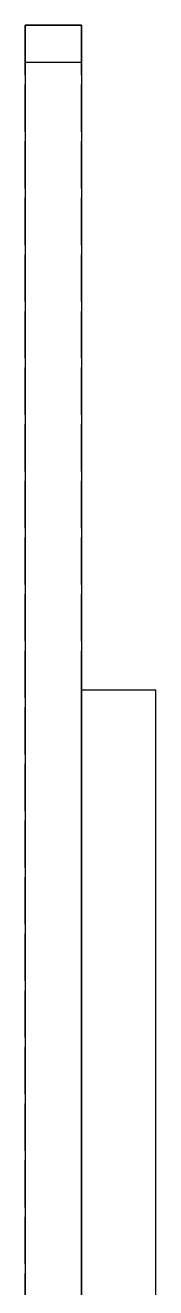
# Model space of a CAD drawing. Header units: millimetres. Extents: x -13 to 161, y -140 to 67.
# Drawn here: x 123.25 to 126.76, y -44.49 to -10.5 of the extents above; entities that cross this region are included whole.
import ezdxf

# ---------------------------------------------------------------- set-up
doc = ezdxf.new("R2010")
doc.units = ezdxf.units.MM
doc.linetypes.add('DASHED', pattern=[1.524, 1.27, -0.254])
doc.layers.add('HIDDEN', color=8, linetype='DASHED')
doc.layers.add('VISIBLE', color=7, linetype='CONTINUOUS')

msp = doc.modelspace()

# ---------------------------------------------------------------- linework, layer by layer
at = {"layer": 'HIDDEN'}
for points in [[(124.76, -10.5), (123.25, -10.5)], [(123.25, -11.5), (123.25, -11.48413), (123.25, -11.46825), (123.25, -11.45238), (123.25, -11.43651), (123.25, -11.42063), (123.25, -11.40476), (123.25, -11.38889), (123.25, -11.37302), (123.25, -11.35714), (123.25, -11.34127), (123.25, -11.3254), (123.25, -11.30952), (123.25, -11.29365), (123.25, -11.27778), (123.25, -11.2619), (123.25, -11.24603), (123.25, -11.23016), (123.25, -11.21429), (123.25, -11.19841), (123.25, -11.18254), (123.25, -11.16667), (123.25, -11.15079), (123.25, -11.13492), (123.25, -11.11905), (123.25, -11.10317), (123.25, -11.0873), (123.25, -11.07143), (123.25, -11.05556), (123.25, -11.03968), (123.25, -11.02381), (123.25, -11.00794), (123.25, -10.99206), (123.25, -10.97619), (123.25, -10.96032), (123.25, -10.94444), (123.25, -10.92857), (123.25, -10.9127), (123.25, -10.89683), (123.25, -10.88095), (123.25, -10.86508), (123.25, -10.84921), (123.25, -10.83333), (123.25, -10.81746), (123.25, -10.80159), (123.25, -10.78571), (123.25, -10.76984), (123.25, -10.75397), (123.25, -10.7381), (123.25, -10.72222), (123.25, -10.70635), (123.25, -10.69048), (123.25, -10.6746), (123.25, -10.65873), (123.25, -10.64286), (123.25, -10.62698), (123.25, -10.61111), (123.25, -10.59524), (123.25, -10.57937), (123.25, -10.56349), (123.25, -10.54762), (123.25, -10.53175), (123.25, -10.51587), (123.25, -10.5)], [(124.76, -11.5), (124.76, -11.48413), (124.76, -11.46825), (124.76, -11.45238), (124.76, -11.43651), (124.76, -11.42063), (124.76, -11.40476), (124.76, -11.38889), (124.76, -11.37302), (124.76, -11.35714), (124.76, -11.34127), (124.76, -11.3254), (124.76, -11.30952), (124.76, -11.29365), (124.76, -11.27778), (124.76, -11.2619), (124.76, -11.24603), (124.76, -11.23016), (124.76, -11.21429), (124.76, -11.19841), (124.76, -11.18254), (124.76, -11.16667), (124.76, -11.15079), (124.76, -11.13492), (124.76, -11.11905), (124.76, -11.10317), (124.76, -11.0873), (124.76, -11.07143), (124.76, -11.05556), (124.76, -11.03968), (124.76, -11.02381), (124.76, -11.00794), (124.76, -10.99206), (124.76, -10.97619), (124.76, -10.96032), (124.76, -10.94444), (124.76, -10.92857), (124.76, -10.9127), (124.76, -10.89683), (124.76, -10.88095), (124.76, -10.86508), (124.76, -10.84921), (124.76, -10.83333), (124.76, -10.81746), (124.76, -10.80159), (124.76, -10.78571), (124.76, -10.76984), (124.76, -10.75397), (124.76, -10.7381), (124.76, -10.72222), (124.76, -10.70635), (124.76, -10.69048), (124.76, -10.6746), (124.76, -10.65873), (124.76, -10.64286), (124.76, -10.62698), (124.76, -10.61111), (124.76, -10.59524), (124.76, -10.57937), (124.76, -10.56349), (124.76, -10.54762), (124.76, -10.53175), (124.76, -10.51587), (124.76, -10.5)], [(123.25, -117), (123.25, -11.5)], [(124.76, -11.5), (123.25, -11.5)], [(124.76, -117), (124.76, -11.5)], [(124.76, -77.4), (124.76, -28.4)], [(126.76, -28.4), (124.76, -28.4)], [(126.76, -77.4), (126.76, -28.4)]]:
    msp.add_lwpolyline(points, dxfattribs=at)
at = {"layer": 'VISIBLE'}
for points in [[(124.76, -10.5), (123.25, -10.5)], [(123.25, -10.5), (123.25, -10.51587), (123.25, -10.53175), (123.25, -10.54762), (123.25, -10.56349), (123.25, -10.57937), (123.25, -10.59524), (123.25, -10.61111), (123.25, -10.62698), (123.25, -10.64286), (123.25, -10.65873), (123.25, -10.6746), (123.25, -10.69048), (123.25, -10.70635), (123.25, -10.72222), (123.25, -10.7381), (123.25, -10.75397), (123.25, -10.76984), (123.25, -10.78571), (123.25, -10.80159), (123.25, -10.81746), (123.25, -10.83333), (123.25, -10.84921), (123.25, -10.86508), (123.25, -10.88095), (123.25, -10.89683), (123.25, -10.9127), (123.25, -10.92857), (123.25, -10.94444), (123.25, -10.96032), (123.25, -10.97619), (123.25, -10.99206), (123.25, -11.00794), (123.25, -11.02381), (123.25, -11.03968), (123.25, -11.05556), (123.25, -11.07143), (123.25, -11.0873), (123.25, -11.10317), (123.25, -11.11905), (123.25, -11.13492), (123.25, -11.15079), (123.25, -11.16667), (123.25, -11.18254), (123.25, -11.19841), (123.25, -11.21429), (123.25, -11.23016), (123.25, -11.24603), (123.25, -11.2619), (123.25, -11.27778), (123.25, -11.29365), (123.25, -11.30952), (123.25, -11.3254), (123.25, -11.34127), (123.25, -11.35714), (123.25, -11.37302), (123.25, -11.38889), (123.25, -11.40476), (123.25, -11.42063), (123.25, -11.43651), (123.25, -11.45238), (123.25, -11.46825), (123.25, -11.48413), (123.25, -11.5)], [(123.25, -10.5), (124.76, -10.5)], [(124.76, -10.5), (124.76, -10.51587), (124.76, -10.53175), (124.76, -10.54762), (124.76, -10.56349), (124.76, -10.57937), (124.76, -10.59524), (124.76, -10.61111), (124.76, -10.62698), (124.76, -10.64286), (124.76, -10.65873), (124.76, -10.6746), (124.76, -10.69048), (124.76, -10.70635), (124.76, -10.72222), (124.76, -10.7381), (124.76, -10.75397), (124.76, -10.76984), (124.76, -10.78571), (124.76, -10.80159), (124.76, -10.81746), (124.76, -10.83333), (124.76, -10.84921), (124.76, -10.86508), (124.76, -10.88095), (124.76, -10.89683), (124.76, -10.9127), (124.76, -10.92857), (124.76, -10.94444), (124.76, -10.96032), (124.76, -10.97619), (124.76, -10.99206), (124.76, -11.00794), (124.76, -11.02381), (124.76, -11.03968), (124.76, -11.05556), (124.76, -11.07143), (124.76, -11.0873), (124.76, -11.10317), (124.76, -11.11905), (124.76, -11.13492), (124.76, -11.15079), (124.76, -11.16667), (124.76, -11.18254), (124.76, -11.19841), (124.76, -11.21429), (124.76, -11.23016), (124.76, -11.24603), (124.76, -11.2619), (124.76, -11.27778), (124.76, -11.29365), (124.76, -11.30952), (124.76, -11.3254), (124.76, -11.34127), (124.76, -11.35714), (124.76, -11.37302), (124.76, -11.38889), (124.76, -11.40476), (124.76, -11.42063), (124.76, -11.43651), (124.76, -11.45238), (124.76, -11.46825), (124.76, -11.48413), (124.76, -11.5)], [(123.25, -11.5), (123.25, -117)], [(124.76, -11.5), (123.25, -11.5)], [(124.76, -11.5), (124.76, -117)], [(126.76, -28.4), (124.76, -28.4)], [(124.76, -77.4), (124.76, -28.4)], [(126.76, -77.4), (126.76, -28.4)]]:
    msp.add_lwpolyline(points, dxfattribs=at)

doc.saveas('drawing.dxf')
